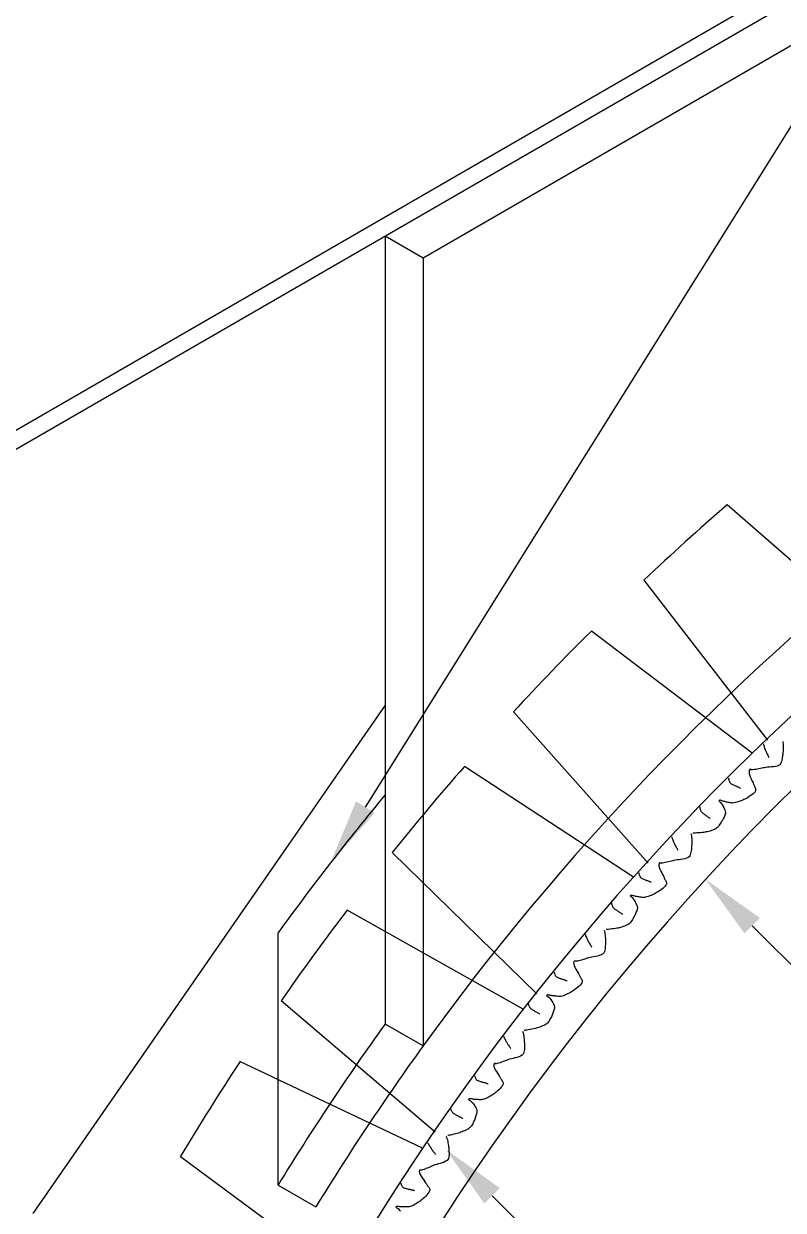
# Model space of a CAD drawing. Extents: x 8 to 105, y 3 to 136.
# Drawn here: x 23.69 to 39.27, y 91.81 to 116.14 of the extents above; entities that cross this region are included whole.
import ezdxf

# ---------------------------------------------------------------- set-up
doc = ezdxf.new("R2010")
doc.units = 0
doc.header["$LTSCALE"] = 1.7995
doc.linetypes.add('HIDDENX2', pattern=[0])
for name, color, linetype in [('CMP-FLSH', 7, 'CONTINUOUS'), ('DIM-TXT', 7, 'CONTINUOUS'), ('STRCTR', 7, 'CONTINUOUS')]:
    doc.layers.add(name, color=color, linetype=linetype)

msp = doc.modelspace()

# ---------------------------------------------------------------- linework, layer by layer
at = {"layer": 'CMP-FLSH', "color": 0, "linetype": 'CONTINUOUS'}
for p, q in [((54.34, 124.3), (31.882, 111.334)), ((31.103, 111.784), (31.103, 95.63)), ((31.882, 111.334), (31.103, 111.784)), ((31.882, 111.334), (31.882, 95.18)), ((31.103, 102.166), (23.879, 91.742)), ((28.906, 92.328), (28.906, 97.501)), ((31.882, 95.18), (31.103, 95.63)), ((28.906, 92.328), (29.682, 91.88))]:
    msp.add_line(p, q, dxfattribs=at)
at = {"layer": 'CMP-FLSH', "color": 0, "linetype": 'HIDDENX2'}
for p, q in [((41.244, 103.55), (38.124, 106.278)), ((38.955, 101.451), (36.415, 104.734)), ((38.635, 101.182), (35.335, 103.689)), ((36.497, 98.93), (33.736, 102.031)), ((36.196, 98.639), (32.731, 100.914)), ((34.217, 96.246), (31.25, 99.15)), ((33.938, 95.936), (30.324, 97.966)), ((32.129, 93.412), (28.969, 96.104)), ((31.871, 93.083), (28.126, 94.86)), ((30.24, 90.44), (26.902, 92.909))]:
    msp.add_line(p, q, dxfattribs=at)
at = {"layer": 'CMP-FLSH', "color": 0, "linetype": 'CONTINUOUS'}
for points in [[(39.261, 101.422, 0), (39.266, 101.4, 0), (39.269, 101.374, 0), (39.27, 101.345, 0), (39.271, 101.314, 0), (39.271, 101.283, 0), (39.27, 101.253, 0), (39.268, 101.224, 0), (39.265, 101.197, 0), (39.263, 101.175, 0), (39.26, 101.153, 0), (39.257, 101.127, 0), (39.252, 101.099, 0), (39.247, 101.069, 0), (39.241, 101.04, 0), (39.233, 101.012, 0), (39.224, 100.986, 0), (39.212, 100.964, 0), (39.199, 100.948, 0), (39.175, 100.932, 0), (39.145, 100.92, 0), (39.109, 100.911, 0), (39.07, 100.905, 0), (39.029, 100.901, 0), (38.988, 100.897, 0), (38.95, 100.894, 0), (38.915, 100.891, 0), (38.885, 100.887, 0), (38.861, 100.883, 0), (38.834, 100.877, 0), (38.803, 100.871, 0), (38.771, 100.864, 0), (38.739, 100.858, 0), (38.707, 100.852, 0), (38.676, 100.848, 0), (38.649, 100.845, 0), (38.624, 100.844, 0), (38.62, 100.844, 0), (38.616, 100.846, 0), (38.611, 100.847, 0), (38.605, 100.849, 0), (38.6, 100.851, 0), (38.594, 100.853, 0), (38.59, 100.853, 0), (38.586, 100.853, 0), (38.583, 100.851, 0), (38.571, 100.828, 0), (38.569, 100.798, 0), (38.575, 100.763, 0), (38.587, 100.725, 0), (38.602, 100.686, 0), (38.62, 100.646, 0), (38.637, 100.609, 0), (38.652, 100.575, 0), (38.662, 100.547, 0), (38.666, 100.535, 0), (38.672, 100.521, 0), (38.679, 100.506, 0), (38.687, 100.49, 0), (38.694, 100.473, 0), (38.7, 100.457, 0), (38.704, 100.442, 0), (38.706, 100.428, 0), (38.704, 100.416, 0), (38.694, 100.394, 0), (38.676, 100.371, 0), (38.653, 100.349, 0), (38.625, 100.327, 0), (38.596, 100.307, 0), (38.566, 100.287, 0), (38.536, 100.27, 0), (38.509, 100.255, 0), (38.486, 100.242, 0), (38.465, 100.232, 0), (38.439, 100.22, 0), (38.411, 100.209, 0), (38.38, 100.198, 0), (38.349, 100.187, 0), (38.318, 100.178, 0), (38.289, 100.17, 0), (38.261, 100.165, 0), (38.238, 100.162, 0), (38.222, 100.162, 0), (38.204, 100.163, 0), (38.185, 100.166, 0), (38.165, 100.17, 0), (38.144, 100.174, 0), (38.124, 100.179, 0), (38.104, 100.183, 0), (38.087, 100.187, 0), (38.071, 100.19, 0), (38.059, 100.193, 0), (38.045, 100.198, 0), (38.03, 100.203, 0), (38.013, 100.209, 0), (37.997, 100.214, 0), (37.981, 100.218, 0), (37.967, 100.219, 0), (37.955, 100.217, 0), (37.947, 100.211, 0), (37.966, 100.195, 0), (37.987, 100.172, 0), (38.007, 100.146, 0), (38.026, 100.116, 0), (38.044, 100.085, 0), (38.059, 100.053, 0), (38.072, 100.022, 0), (38.08, 99.993, 0), (38.085, 99.968, 0), (38.084, 99.952, 0), (38.08, 99.933, 0), (38.074, 99.914, 0), (38.066, 99.893, 0), (38.057, 99.873, 0), (38.047, 99.853, 0), (38.038, 99.834, 0), (38.029, 99.817, 0), (38.021, 99.803, 0), (38.011, 99.786, 0), (38, 99.767, 0), (37.987, 99.747, 0), (37.973, 99.726, 0), (37.958, 99.705, 0), (37.942, 99.684, 0), (37.927, 99.666, 0), (37.911, 99.651, 0), (37.897, 99.639, 0), (37.878, 99.627, 0), (37.855, 99.616, 0), (37.829, 99.606, 0), (37.8, 99.597, 0), (37.771, 99.588, 0), (37.742, 99.581, 0), (37.714, 99.574, 0), (37.688, 99.568, 0), (37.666, 99.564, 0), (37.642, 99.56, 0), (37.61, 99.556, 0), (37.574, 99.553, 0), (37.537, 99.551, 0), (37.501, 99.549, 0), (37.468, 99.547, 0), (37.442, 99.546, 0), (37.424, 99.545, 0), (37.417, 99.545, 0)], [(38.864, 101.375, 0), (38.868, 101.361, 0), (38.872, 101.345, 0), (38.878, 101.328, 0), (38.883, 101.309, 0), (38.889, 101.291, 0), (38.896, 101.272, 0), (38.902, 101.255, 0), (38.907, 101.239, 0), (38.912, 101.226, 0), (38.918, 101.213, 0), (38.925, 101.197, 0), (38.934, 101.179, 0), (38.943, 101.161, 0), (38.952, 101.143, 0), (38.96, 101.126, 0), (38.966, 101.113, 0), (38.971, 101.104, 0), (38.973, 101.101, 0)], [(38.151, 100.669, 0), (38.151, 100.66, 0), (38.152, 100.65, 0), (38.155, 100.639, 0), (38.158, 100.627, 0), (38.162, 100.615, 0), (38.166, 100.603, 0), (38.171, 100.593, 0), (38.176, 100.584, 0), (38.181, 100.576, 0), (38.19, 100.568, 0), (38.202, 100.559, 0), (38.215, 100.552, 0), (38.23, 100.544, 0), (38.246, 100.537, 0), (38.261, 100.53, 0), (38.276, 100.523, 0), (38.289, 100.517, 0), (38.3, 100.512, 0), (38.309, 100.507, 0), (38.32, 100.503, 0), (38.332, 100.497, 0), (38.344, 100.492, 0), (38.357, 100.486, 0), (38.369, 100.48, 0), (38.379, 100.474, 0), (38.389, 100.467, 0), (38.396, 100.46, 0)], [(37.556, 100.084, 0), (37.557, 100.075, 0), (37.559, 100.065, 0), (37.561, 100.054, 0), (37.564, 100.042, 0), (37.568, 100.03, 0), (37.572, 100.019, 0), (37.577, 100.008, 0), (37.582, 99.999, 0), (37.586, 99.991, 0), (37.594, 99.981, 0), (37.605, 99.971, 0), (37.617, 99.96, 0), (37.63, 99.949, 0), (37.644, 99.939, 0), (37.658, 99.929, 0), (37.671, 99.919, 0), (37.683, 99.91, 0), (37.694, 99.902, 0), (37.701, 99.897, 0), (37.711, 99.889, 0), (37.722, 99.881, 0), (37.734, 99.872, 0), (37.745, 99.864, 0), (37.755, 99.857, 0), (37.764, 99.851, 0), (37.769, 99.847, 0), (37.771, 99.845, 0)], [(37.378, 99.537, 0), (37.384, 99.516, 0), (37.388, 99.49, 0), (37.391, 99.461, 0), (37.393, 99.431, 0), (37.395, 99.4, 0), (37.395, 99.369, 0), (37.395, 99.34, 0), (37.394, 99.314, 0), (37.392, 99.291, 0), (37.391, 99.269, 0), (37.389, 99.243, 0), (37.386, 99.215, 0), (37.382, 99.185, 0), (37.378, 99.155, 0), (37.371, 99.126, 0), (37.363, 99.1, 0), (37.353, 99.078, 0), (37.341, 99.061, 0), (37.318, 99.044, 0), (37.288, 99.03, 0), (37.253, 99.02, 0), (37.214, 99.011, 0), (37.173, 99.005, 0), (37.133, 98.999, 0), (37.094, 98.995, 0), (37.06, 98.99, 0), (37.03, 98.984, 0), (37.007, 98.978, 0), (36.979, 98.971, 0), (36.95, 98.963, 0), (36.918, 98.955, 0), (36.886, 98.947, 0), (36.854, 98.94, 0), (36.824, 98.934, 0), (36.796, 98.929, 0), (36.772, 98.927, 0), (36.768, 98.927, 0), (36.764, 98.928, 0), (36.758, 98.93, 0), (36.753, 98.931, 0), (36.747, 98.933, 0), (36.742, 98.934, 0), (36.737, 98.934, 0), (36.733, 98.934, 0), (36.73, 98.932, 0), (36.72, 98.908, 0), (36.719, 98.878, 0), (36.727, 98.844, 0), (36.741, 98.806, 0), (36.759, 98.768, 0), (36.778, 98.73, 0), (36.797, 98.693, 0), (36.814, 98.66, 0), (36.825, 98.632, 0), (36.83, 98.621, 0), (36.837, 98.607, 0), (36.845, 98.592, 0), (36.853, 98.577, 0), (36.861, 98.561, 0), (36.868, 98.545, 0), (36.873, 98.53, 0), (36.875, 98.516, 0), (36.875, 98.504, 0), (36.865, 98.481, 0), (36.848, 98.458, 0), (36.826, 98.434, 0), (36.8, 98.411, 0), (36.772, 98.389, 0), (36.743, 98.368, 0), (36.714, 98.349, 0), (36.688, 98.333, 0), (36.666, 98.319, 0), (36.645, 98.307, 0), (36.62, 98.295, 0), (36.592, 98.282, 0), (36.562, 98.269, 0), (36.532, 98.257, 0), (36.501, 98.246, 0), (36.472, 98.237, 0), (36.445, 98.23, 0), (36.422, 98.225, 0), (36.406, 98.225, 0), (36.388, 98.225, 0), (36.369, 98.227, 0), (36.348, 98.23, 0), (36.327, 98.233, 0), (36.307, 98.237, 0), (36.287, 98.24, 0), (36.27, 98.243, 0), (36.254, 98.245, 0), (36.242, 98.247, 0), (36.228, 98.251, 0), (36.212, 98.256, 0), (36.195, 98.261, 0), (36.179, 98.265, 0), (36.163, 98.268, 0), (36.149, 98.269, 0), (36.137, 98.266, 0), (36.129, 98.26, 0), (36.149, 98.244, 0), (36.17, 98.223, 0), (36.192, 98.198, 0), (36.213, 98.169, 0), (36.232, 98.139, 0), (36.249, 98.108, 0), (36.263, 98.077, 0), (36.274, 98.049, 0), (36.279, 98.024, 0), (36.279, 98.008, 0), (36.277, 97.989, 0), (36.272, 97.969, 0), (36.265, 97.949, 0), (36.257, 97.928, 0), (36.248, 97.907, 0), (36.239, 97.888, 0), (36.231, 97.87, 0), (36.224, 97.856, 0), (36.215, 97.839, 0), (36.205, 97.819, 0), (36.193, 97.798, 0), (36.18, 97.776, 0), (36.166, 97.754, 0), (36.152, 97.734, 0), (36.137, 97.715, 0), (36.123, 97.698, 0), (36.109, 97.686, 0), (36.091, 97.673, 0), (36.068, 97.661, 0), (36.042, 97.649, 0), (36.014, 97.639, 0), (35.986, 97.628, 0), (35.957, 97.619, 0), (35.929, 97.611, 0), (35.904, 97.604, 0), (35.882, 97.599, 0), (35.858, 97.593, 0), (35.827, 97.588, 0), (35.791, 97.583, 0), (35.754, 97.579, 0), (35.718, 97.575, 0), (35.686, 97.571, 0), (35.659, 97.569, 0), (35.641, 97.567, 0), (35.635, 97.566, 0)], [(36.984, 99.47, 0), (36.988, 99.456, 0), (36.994, 99.441, 0), (37, 99.423, 0), (37.007, 99.405, 0), (37.014, 99.387, 0), (37.021, 99.369, 0), (37.028, 99.352, 0), (37.034, 99.337, 0), (37.04, 99.324, 0), (37.046, 99.311, 0), (37.054, 99.296, 0), (37.064, 99.278, 0), (37.074, 99.26, 0), (37.084, 99.243, 0), (37.093, 99.227, 0), (37.1, 99.214, 0), (37.105, 99.205, 0), (37.107, 99.202, 0)], [(36.309, 98.728, 0), (36.309, 98.719, 0), (36.311, 98.709, 0), (36.314, 98.697, 0), (36.318, 98.686, 0), (36.322, 98.674, 0), (36.327, 98.663, 0), (36.333, 98.653, 0), (36.338, 98.644, 0), (36.344, 98.637, 0), (36.353, 98.628, 0), (36.365, 98.621, 0), (36.379, 98.614, 0), (36.394, 98.607, 0), (36.41, 98.6, 0), (36.426, 98.594, 0), (36.441, 98.589, 0), (36.455, 98.583, 0), (36.466, 98.578, 0), (36.475, 98.574, 0), (36.486, 98.57, 0), (36.498, 98.566, 0), (36.511, 98.561, 0), (36.524, 98.556, 0), (36.536, 98.55, 0), (36.547, 98.545, 0), (36.557, 98.538, 0), (36.564, 98.532, 0)], [(35.745, 98.113, 0), (35.746, 98.104, 0), (35.749, 98.094, 0), (35.752, 98.082, 0), (35.756, 98.071, 0), (35.76, 98.059, 0), (35.765, 98.048, 0), (35.77, 98.038, 0), (35.775, 98.029, 0), (35.78, 98.021, 0), (35.789, 98.012, 0), (35.8, 98.002, 0), (35.812, 97.992, 0), (35.826, 97.982, 0), (35.841, 97.972, 0), (35.855, 97.962, 0), (35.869, 97.954, 0), (35.881, 97.945, 0), (35.892, 97.938, 0), (35.9, 97.933, 0), (35.91, 97.926, 0), (35.922, 97.918, 0), (35.934, 97.91, 0), (35.945, 97.903, 0), (35.956, 97.896, 0), (35.965, 97.89, 0), (35.97, 97.886, 0), (35.972, 97.885, 0)], [(35.596, 97.557, 0), (35.603, 97.536, 0), (35.608, 97.51, 0), (35.613, 97.482, 0), (35.617, 97.451, 0), (35.62, 97.421, 0), (35.622, 97.39, 0), (35.623, 97.361, 0), (35.624, 97.335, 0), (35.623, 97.312, 0), (35.623, 97.29, 0), (35.622, 97.264, 0), (35.621, 97.235, 0), (35.619, 97.205, 0), (35.616, 97.175, 0), (35.611, 97.146, 0), (35.604, 97.12, 0), (35.595, 97.097, 0), (35.584, 97.08, 0), (35.562, 97.061, 0), (35.533, 97.046, 0), (35.498, 97.034, 0), (35.46, 97.023, 0), (35.42, 97.015, 0), (35.379, 97.007, 0), (35.341, 97, 0), (35.307, 96.993, 0), (35.278, 96.986, 0), (35.254, 96.979, 0), (35.228, 96.971, 0), (35.198, 96.961, 0), (35.167, 96.952, 0), (35.135, 96.942, 0), (35.104, 96.933, 0), (35.074, 96.925, 0), (35.047, 96.919, 0), (35.023, 96.916, 0), (35.019, 96.916, 0), (35.014, 96.917, 0), (35.009, 96.918, 0), (35.003, 96.919, 0), (34.998, 96.921, 0), (34.992, 96.921, 0), (34.988, 96.922, 0), (34.984, 96.921, 0), (34.981, 96.919, 0), (34.971, 96.894, 0), (34.973, 96.864, 0), (34.982, 96.83, 0), (34.998, 96.794, 0), (35.018, 96.756, 0), (35.039, 96.719, 0), (35.06, 96.684, 0), (35.078, 96.652, 0), (35.091, 96.624, 0), (35.097, 96.613, 0), (35.105, 96.6, 0), (35.113, 96.585, 0), (35.122, 96.57, 0), (35.131, 96.555, 0), (35.139, 96.54, 0), (35.144, 96.525, 0), (35.147, 96.511, 0), (35.147, 96.499, 0), (35.139, 96.476, 0), (35.124, 96.451, 0), (35.103, 96.427, 0), (35.078, 96.402, 0), (35.051, 96.379, 0), (35.023, 96.356, 0), (34.995, 96.336, 0), (34.97, 96.318, 0), (34.948, 96.303, 0), (34.928, 96.29, 0), (34.904, 96.276, 0), (34.877, 96.262, 0), (34.848, 96.248, 0), (34.818, 96.234, 0), (34.788, 96.221, 0), (34.76, 96.211, 0), (34.733, 96.202, 0), (34.71, 96.197, 0), (34.694, 96.195, 0), (34.677, 96.195, 0), (34.657, 96.196, 0), (34.636, 96.198, 0), (34.615, 96.2, 0), (34.594, 96.202, 0), (34.575, 96.205, 0), (34.557, 96.207, 0), (34.541, 96.208, 0), (34.529, 96.21, 0), (34.515, 96.213, 0), (34.499, 96.217, 0), (34.482, 96.221, 0), (34.465, 96.224, 0), (34.449, 96.226, 0), (34.435, 96.226, 0), (34.423, 96.223, 0), (34.415, 96.216, 0), (34.436, 96.201, 0), (34.459, 96.181, 0), (34.482, 96.157, 0), (34.504, 96.13, 0), (34.525, 96.1, 0), (34.544, 96.07, 0), (34.559, 96.041, 0), (34.571, 96.013, 0), (34.578, 95.988, 0), (34.579, 95.972, 0), (34.577, 95.954, 0), (34.573, 95.933, 0), (34.567, 95.912, 0), (34.56, 95.891, 0), (34.553, 95.87, 0), (34.545, 95.85, 0), (34.538, 95.832, 0), (34.531, 95.817, 0), (34.524, 95.8, 0), (34.514, 95.78, 0), (34.504, 95.758, 0), (34.492, 95.736, 0), (34.479, 95.713, 0), (34.466, 95.692, 0), (34.452, 95.672, 0), (34.439, 95.655, 0), (34.426, 95.641, 0), (34.408, 95.628, 0), (34.386, 95.615, 0), (34.361, 95.602, 0), (34.334, 95.59, 0), (34.305, 95.578, 0), (34.277, 95.567, 0), (34.25, 95.558, 0), (34.225, 95.549, 0), (34.204, 95.543, 0), (34.18, 95.536, 0), (34.149, 95.53, 0), (34.114, 95.523, 0), (34.077, 95.516, 0), (34.041, 95.51, 0), (34.009, 95.505, 0), (33.982, 95.501, 0), (33.965, 95.499, 0), (33.958, 95.498, 0)], [(35.206, 97.469, 0), (35.211, 97.456, 0), (35.217, 97.44, 0), (35.224, 97.423, 0), (35.232, 97.406, 0), (35.24, 97.388, 0), (35.248, 97.37, 0), (35.256, 97.354, 0), (35.263, 97.339, 0), (35.27, 97.326, 0), (35.276, 97.314, 0), (35.285, 97.299, 0), (35.296, 97.282, 0), (35.307, 97.264, 0), (35.317, 97.247, 0), (35.327, 97.232, 0), (35.335, 97.22, 0), (35.34, 97.211, 0), (35.342, 97.208, 0)], [(34.571, 96.693, 0), (34.572, 96.684, 0), (34.574, 96.674, 0), (34.577, 96.663, 0), (34.582, 96.651, 0), (34.587, 96.64, 0), (34.592, 96.629, 0), (34.598, 96.619, 0), (34.604, 96.61, 0), (34.61, 96.603, 0), (34.62, 96.596, 0), (34.632, 96.589, 0), (34.647, 96.582, 0), (34.662, 96.576, 0), (34.679, 96.571, 0), (34.695, 96.566, 0), (34.71, 96.561, 0), (34.724, 96.556, 0), (34.736, 96.552, 0), (34.745, 96.548, 0), (34.756, 96.545, 0), (34.768, 96.541, 0), (34.781, 96.537, 0), (34.794, 96.532, 0), (34.807, 96.527, 0), (34.818, 96.522, 0), (34.828, 96.517, 0), (34.836, 96.511, 0)], [(34.04, 96.049, 0), (34.042, 96.04, 0), (34.044, 96.03, 0), (34.048, 96.019, 0), (34.053, 96.008, 0), (34.058, 95.996, 0), (34.063, 95.986, 0), (34.069, 95.975, 0), (34.074, 95.967, 0), (34.08, 95.959, 0), (34.089, 95.95, 0), (34.1, 95.941, 0), (34.113, 95.932, 0), (34.128, 95.922, 0), (34.143, 95.913, 0), (34.158, 95.905, 0), (34.172, 95.896, 0), (34.185, 95.889, 0), (34.196, 95.882, 0), (34.204, 95.877, 0), (34.215, 95.871, 0), (34.226, 95.864, 0), (34.239, 95.857, 0), (34.251, 95.85, 0), (34.262, 95.843, 0), (34.271, 95.838, 0), (34.277, 95.835, 0), (34.279, 95.833, 0)], [(33.92, 95.486, 0), (33.928, 95.465, 0), (33.935, 95.44, 0), (33.941, 95.412, 0), (33.947, 95.382, 0), (33.951, 95.351, 0), (33.955, 95.321, 0), (33.957, 95.292, 0), (33.959, 95.266, 0), (33.96, 95.243, 0), (33.961, 95.221, 0), (33.961, 95.195, 0), (33.962, 95.166, 0), (33.961, 95.136, 0), (33.96, 95.106, 0), (33.956, 95.077, 0), (33.951, 95.05, 0), (33.943, 95.027, 0), (33.933, 95.009, 0), (33.912, 94.989, 0), (33.883, 94.973, 0), (33.85, 94.958, 0), (33.812, 94.946, 0), (33.772, 94.935, 0), (33.733, 94.926, 0), (33.695, 94.917, 0), (33.661, 94.908, 0), (33.632, 94.9, 0), (33.609, 94.891, 0), (33.583, 94.882, 0), (33.554, 94.871, 0), (33.523, 94.859, 0), (33.492, 94.848, 0), (33.462, 94.837, 0), (33.432, 94.828, 0), (33.405, 94.821, 0), (33.381, 94.816, 0), (33.377, 94.816, 0), (33.373, 94.816, 0), (33.367, 94.817, 0), (33.362, 94.818, 0), (33.356, 94.819, 0), (33.351, 94.82, 0), (33.346, 94.82, 0), (33.342, 94.819, 0), (33.339, 94.816, 0), (33.331, 94.792, 0), (33.334, 94.762, 0), (33.345, 94.728, 0), (33.363, 94.693, 0), (33.385, 94.656, 0), (33.408, 94.62, 0), (33.431, 94.586, 0), (33.45, 94.555, 0), (33.465, 94.529, 0), (33.471, 94.517, 0), (33.479, 94.504, 0), (33.489, 94.491, 0), (33.499, 94.476, 0), (33.508, 94.461, 0), (33.517, 94.446, 0), (33.523, 94.432, 0), (33.527, 94.418, 0), (33.527, 94.406, 0), (33.52, 94.382, 0), (33.506, 94.357, 0), (33.487, 94.332, 0), (33.463, 94.306, 0), (33.437, 94.281, 0), (33.41, 94.257, 0), (33.384, 94.235, 0), (33.36, 94.216, 0), (33.339, 94.2, 0), (33.319, 94.186, 0), (33.296, 94.171, 0), (33.27, 94.155, 0), (33.241, 94.139, 0), (33.212, 94.124, 0), (33.183, 94.11, 0), (33.155, 94.098, 0), (33.129, 94.088, 0), (33.106, 94.082, 0), (33.091, 94.079, 0), (33.073, 94.078, 0), (33.053, 94.078, 0), (33.033, 94.078, 0), (33.012, 94.079, 0), (32.991, 94.081, 0), (32.971, 94.082, 0), (32.953, 94.083, 0), (32.937, 94.084, 0), (32.925, 94.085, 0), (32.911, 94.087, 0), (32.894, 94.09, 0), (32.877, 94.093, 0), (32.86, 94.096, 0), (32.844, 94.097, 0), (32.83, 94.096, 0), (32.819, 94.092, 0), (32.811, 94.085, 0), (32.833, 94.072, 0), (32.856, 94.053, 0), (32.881, 94.03, 0), (32.904, 94.004, 0), (32.927, 93.975, 0), (32.947, 93.946, 0), (32.964, 93.918, 0), (32.977, 93.891, 0), (32.985, 93.866, 0), (32.987, 93.85, 0), (32.987, 93.832, 0), (32.984, 93.811, 0), (32.979, 93.79, 0), (32.973, 93.768, 0), (32.967, 93.747, 0), (32.96, 93.727, 0), (32.954, 93.708, 0), (32.948, 93.693, 0), (32.941, 93.675, 0), (32.933, 93.655, 0), (32.923, 93.633, 0), (32.913, 93.61, 0), (32.901, 93.586, 0), (32.889, 93.564, 0), (32.877, 93.544, 0), (32.864, 93.526, 0), (32.852, 93.512, 0), (32.835, 93.498, 0), (32.813, 93.483, 0), (32.789, 93.469, 0), (32.762, 93.455, 0), (32.735, 93.442, 0), (32.707, 93.43, 0), (32.681, 93.419, 0), (32.656, 93.41, 0), (32.635, 93.402, 0), (32.612, 93.394, 0), (32.581, 93.386, 0), (32.546, 93.377, 0), (32.51, 93.369, 0), (32.474, 93.361, 0), (32.442, 93.354, 0), (32.416, 93.349, 0), (32.399, 93.345, 0), (32.392, 93.344, 0)], [(33.535, 95.378, 0), (33.541, 95.365, 0), (33.548, 95.35, 0), (33.556, 95.333, 0), (33.564, 95.316, 0), (33.573, 95.299, 0), (33.582, 95.282, 0), (33.591, 95.265, 0), (33.599, 95.251, 0), (33.606, 95.238, 0), (33.614, 95.227, 0), (33.623, 95.212, 0), (33.635, 95.196, 0), (33.646, 95.179, 0), (33.658, 95.162, 0), (33.669, 95.148, 0), (33.677, 95.136, 0), (33.683, 95.128, 0), (33.685, 95.125, 0)], [(32.941, 94.57, 0), (32.943, 94.561, 0), (32.946, 94.551, 0), (32.95, 94.54, 0), (32.955, 94.528, 0), (32.96, 94.517, 0), (32.967, 94.507, 0), (32.973, 94.497, 0), (32.979, 94.489, 0), (32.986, 94.482, 0), (32.996, 94.475, 0), (33.008, 94.469, 0), (33.023, 94.463, 0), (33.039, 94.458, 0), (33.055, 94.453, 0), (33.072, 94.449, 0), (33.087, 94.445, 0), (33.101, 94.441, 0), (33.113, 94.437, 0), (33.123, 94.434, 0), (33.134, 94.431, 0), (33.147, 94.428, 0), (33.16, 94.425, 0), (33.173, 94.421, 0), (33.186, 94.417, 0), (33.197, 94.412, 0), (33.208, 94.407, 0), (33.216, 94.401, 0)], [(32.445, 93.899, 0), (32.447, 93.89, 0), (32.451, 93.88, 0), (32.455, 93.869, 0), (32.46, 93.858, 0), (32.466, 93.847, 0), (32.472, 93.837, 0), (32.478, 93.827, 0), (32.484, 93.818, 0), (32.49, 93.811, 0), (32.499, 93.803, 0), (32.511, 93.794, 0), (32.524, 93.786, 0), (32.539, 93.777, 0), (32.555, 93.769, 0), (32.57, 93.761, 0), (32.585, 93.753, 0), (32.598, 93.747, 0), (32.609, 93.741, 0), (32.618, 93.736, 0), (32.629, 93.73, 0), (32.641, 93.724, 0), (32.654, 93.717, 0), (32.666, 93.711, 0), (32.677, 93.705, 0), (32.687, 93.7, 0), (32.693, 93.697, 0), (32.695, 93.696, 0)], [(32.355, 93.331, 0), (32.364, 93.31, 0), (32.372, 93.285, 0), (32.38, 93.257, 0), (32.387, 93.228, 0), (32.393, 93.197, 0), (32.398, 93.167, 0), (32.402, 93.138, 0), (32.405, 93.112, 0), (32.408, 93.09, 0), (32.409, 93.068, 0), (32.411, 93.042, 0), (32.413, 93.013, 0), (32.414, 92.983, 0), (32.414, 92.953, 0), (32.412, 92.924, 0), (32.409, 92.897, 0), (32.402, 92.873, 0), (32.392, 92.854, 0), (32.373, 92.834, 0), (32.345, 92.816, 0), (32.312, 92.8, 0), (32.275, 92.786, 0), (32.236, 92.773, 0), (32.197, 92.761, 0), (32.16, 92.75, 0), (32.126, 92.74, 0), (32.098, 92.73, 0), (32.076, 92.72, 0), (32.05, 92.709, 0), (32.021, 92.697, 0), (31.992, 92.684, 0), (31.961, 92.671, 0), (31.931, 92.659, 0), (31.902, 92.648, 0), (31.875, 92.639, 0), (31.852, 92.633, 0), (31.848, 92.633, 0), (31.843, 92.633, 0), (31.838, 92.634, 0), (31.832, 92.634, 0), (31.826, 92.635, 0), (31.821, 92.635, 0), (31.816, 92.635, 0), (31.812, 92.634, 0), (31.81, 92.631, 0), (31.803, 92.606, 0), (31.807, 92.577, 0), (31.82, 92.544, 0), (31.84, 92.509, 0), (31.863, 92.474, 0), (31.889, 92.439, 0), (31.913, 92.406, 0), (31.935, 92.376, 0), (31.951, 92.35, 0), (31.957, 92.339, 0), (31.966, 92.327, 0), (31.976, 92.314, 0), (31.987, 92.3, 0), (31.997, 92.285, 0), (32.006, 92.271, 0), (32.014, 92.257, 0), (32.018, 92.244, 0), (32.019, 92.232, 0), (32.013, 92.207, 0), (32.001, 92.181, 0), (31.982, 92.155, 0), (31.96, 92.128, 0), (31.936, 92.102, 0), (31.91, 92.076, 0), (31.885, 92.053, 0), (31.862, 92.033, 0), (31.842, 92.016, 0), (31.823, 92.001, 0), (31.8, 91.985, 0), (31.775, 91.967, 0), (31.748, 91.95, 0), (31.719, 91.933, 0), (31.691, 91.918, 0), (31.664, 91.904, 0), (31.638, 91.893, 0), (31.615, 91.885, 0), (31.6, 91.882, 0), (31.583, 91.88, 0), (31.563, 91.879, 0), (31.542, 91.878, 0), (31.521, 91.878, 0), (31.5, 91.878, 0), (31.481, 91.879, 0), (31.462, 91.879, 0), (31.447, 91.879, 0), (31.435, 91.879, 0), (31.42, 91.881, 0), (31.404, 91.883, 0), (31.386, 91.885, 0), (31.369, 91.887, 0), (31.353, 91.887, 0), (31.339, 91.885, 0), (31.328, 91.881, 0), (31.321, 91.873, 0), (31.343, 91.861, 0), (31.368, 91.844, 0), (31.393, 91.822, 0), (31.418, 91.797, 0)], [(31.976, 93.202, 0), (31.982, 93.19, 0), (31.99, 93.175, 0), (31.999, 93.159, 0), (32.009, 93.142, 0), (32.018, 93.125, 0), (32.028, 93.109, 0), (32.038, 93.093, 0), (32.046, 93.079, 0), (32.054, 93.067, 0), (32.062, 93.055, 0), (32.073, 93.041, 0), (32.085, 93.026, 0), (32.098, 93.009, 0), (32.11, 92.993, 0), (32.121, 92.979, 0), (32.131, 92.968, 0), (32.137, 92.96, 0), (32.139, 92.957, 0)], [(31.425, 92.364, 0), (31.427, 92.355, 0), (31.431, 92.345, 0), (31.435, 92.335, 0), (31.441, 92.324, 0), (31.447, 92.313, 0), (31.454, 92.302, 0), (31.461, 92.293, 0), (31.468, 92.285, 0), (31.474, 92.279, 0), (31.485, 92.273, 0), (31.498, 92.267, 0), (31.513, 92.262, 0), (31.529, 92.258, 0), (31.545, 92.254, 0), (31.562, 92.25, 0), (31.578, 92.247, 0), (31.592, 92.244, 0), (31.604, 92.241, 0), (31.614, 92.238, 0), (31.625, 92.236, 0), (31.638, 92.233, 0), (31.651, 92.231, 0), (31.665, 92.227, 0), (31.677, 92.224, 0), (31.689, 92.22, 0), (31.7, 92.216, 0), (31.708, 92.21, 0)]]:
    msp.add_polyline3d(points, dxfattribs=at)
for centre, radius, start, end in [((74.298, 64.521), 52.337, 112.4176, 144.14), ((74.299, 64.521), 51.145, 115.4519, 187.5587), ((75.294, 63.946), 51.145, 115.4519, 161.8936), ((85.928, 57.807), 52.268, 116.2946, 161.6454), ((86.106, 57.704), 51.343, 115.6036, 161.554), ((74.298, 64.52), 56.108, 140.3412, 143.9985), ((74.292, 64.525), 53.224, 144.2385, 148.5089), ((74.295, 64.523), 52.333, 144.1398, 148.4833)]:
    msp.add_arc(centre, radius, start, end, dxfattribs=at)
at = {"layer": 'CMP-FLSH', "color": 0, "linetype": 'HIDDENX2'}
for centre, radius, start, end in [((74.295, 64.525), 55.243, 130.9028, 133.2917), ((74.3, 64.52), 55.25, 134.8503, 137.2389), ((74.311, 64.511), 55.263, 138.7981, 141.1861), ((74.306, 64.516), 55.257, 142.7453, 145.1336), ((74.281, 64.532), 55.227, 146.692, 149.0816)]:
    msp.add_arc(centre, radius, start, end, dxfattribs=at)
at = {"layer": 'DIM-TXT', "color": 0, "linetype": 'CONTINUOUS'}
for p, q in [((30.698, 100.077), (43.954, 121.271)), ((38.634, 97.647), (39.763, 96.525)), ((33.299, 92.107), (38.795, 86.617))]:
    msp.add_line(p, q, dxfattribs=at)
for points in [[(30.889, 99.958), (30.507, 100.197), (29.982, 98.933)], [(38.475, 97.487), (38.792, 97.806), (37.676, 98.598)], [(33.14, 91.948), (33.458, 92.266), (32.344, 93.061)]]:
    msp.add_solid(points, dxfattribs=at)
at = {"layer": 'STRCTR', "color": 0, "linetype": 'CONTINUOUS'}
for p, q in [((12.424, 101.4), (54.34, 125.6)), ((54.34, 125.2), (12.77, 101.2))]:
    msp.add_line(p, q, dxfattribs=at)

doc.saveas('drawing.dxf')
